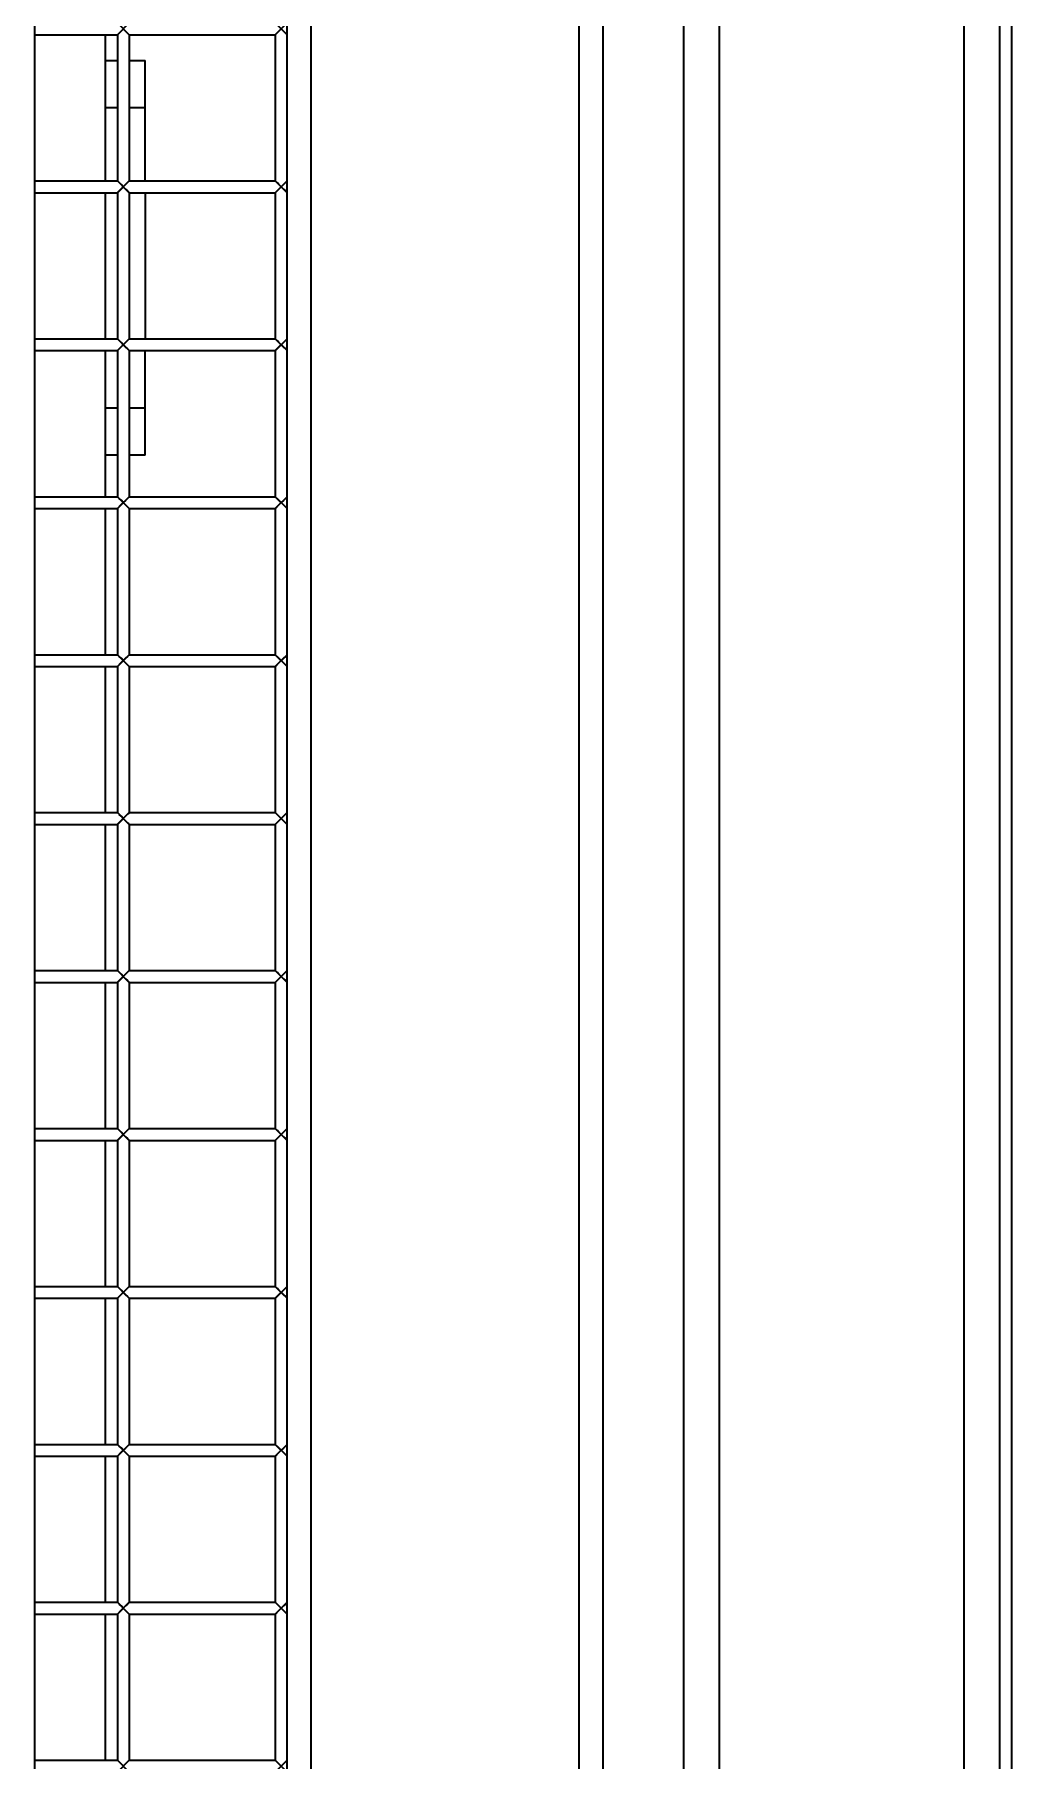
# Model space of a CAD drawing. Header units: millimetres. Extents: x 32496 to 166256, y 3504 to 23939.
# Drawn here: x 98411.8 to 98659.3, y 20378.4 to 20815.6 of the extents above; entities that cross this region are included whole.
import ezdxf

# ---------------------------------------------------------------- set-up
doc = ezdxf.new("R2010")
doc.units = ezdxf.units.MM
doc.layers.get('0').update_dxf_attribs({"lineweight": 35})

# ---------------------------------------------------------------- blocks, each defined once
blk = doc.blocks.new('8-1250')
at = {"linetype": 'Continuous'}
for p, q in [((-1377.63, -34671.29), (-1377.63, -32152.29)), ((-1315.63, -34671.29), (-1315.63, -32152.29)), ((-1306.63, -32152.29), (-1306.63, -34671.29)), ((-1303.63, -32152.29), (-1303.63, -34671.29)), ((-1386.63, -34591.29), (-1386.63, -32232.29)), ((-1481.13, -32251.79), (-1481.13, -34571.79)), ((-1413.13, -34571.79), (-1413.13, -32251.79)), ((-1407.13, -32251.79), (-1407.13, -34571.79)), ((-1551.13, -33362.79), (-1551.13, -34431.79)), ((-1487.13, -34414.79), (-1487.13, -33511.79)), ((-1530.13, -33941.79), (-1527.13, -33944.79)), ((-1530.13, -33944.79), (-1527.13, -33941.79)), ((-1490.13, -33941.79), (-1487.13, -33944.79)), ((-1490.13, -33944.79), (-1487.13, -33941.79)), ((-1551.13, -33944.79), (-1530.13, -33944.79)), ((-1533.13, -33981.79), (-1533.13, -33944.79)), ((-1530.13, -33944.79), (-1530.13, -33981.79)), ((-1527.13, -33944.79), (-1490.13, -33944.79)), ((-1527.13, -33944.79), (-1527.13, -33981.79)), ((-1490.13, -33944.79), (-1490.13, -33981.79)), ((-1533.13, -33951.29), (-1530.13, -33951.29)), ((-1527.13, -33951.29), (-1523.13, -33951.29)), ((-1523.13, -33981.79), (-1523.13, -33951.29)), ((-1530.13, -33963.29), (-1533.13, -33963.29)), ((-1523.13, -33963.29), (-1527.13, -33963.29)), ((-1551.13, -33981.79), (-1530.13, -33981.79)), ((-1551.13, -33984.79), (-1530.13, -33984.79)), ((-1533.13, -34021.79), (-1533.13, -33984.79)), ((-1530.13, -33981.79), (-1527.13, -33984.79)), ((-1530.13, -33984.79), (-1527.13, -33981.79)), ((-1530.13, -33984.79), (-1530.13, -34021.79)), ((-1530.01, -33984.67), (-1529.22, -33983.88)), ((-1529.22, -33983.88), (-1528.63, -33983.29)), ((-1527.13, -33981.79), (-1490.13, -33981.79)), ((-1527.13, -33984.79), (-1490.13, -33984.79)), ((-1527.13, -33984.79), (-1527.13, -34021.79)), ((-1523.13, -33984.79), (-1523.13, -34021.79)), ((-1490.13, -33981.79), (-1487.13, -33984.79)), ((-1490.13, -33984.79), (-1487.13, -33981.79)), ((-1490.13, -33984.79), (-1490.13, -34021.79)), ((-1490.01, -33984.67), (-1489.22, -33983.88)), ((-1489.22, -33983.88), (-1488.63, -33983.29)), ((-1551.13, -34021.79), (-1530.13, -34021.79)), ((-1551.13, -34024.79), (-1530.13, -34024.79)), ((-1533.13, -34061.79), (-1533.13, -34024.79)), ((-1530.13, -34021.79), (-1527.13, -34024.79)), ((-1530.13, -34024.79), (-1527.13, -34021.79)), ((-1530.13, -34024.79), (-1530.13, -34061.79)), ((-1530.01, -34024.67), (-1529.22, -34023.88)), ((-1529.22, -34023.88), (-1528.63, -34023.29)), ((-1527.13, -34021.79), (-1490.13, -34021.79)), ((-1527.13, -34024.79), (-1490.13, -34024.79)), ((-1527.13, -34024.79), (-1527.13, -34061.79)), ((-1523.13, -34051.29), (-1523.13, -34024.79)), ((-1490.13, -34021.79), (-1487.13, -34024.79)), ((-1490.13, -34024.79), (-1487.13, -34021.79)), ((-1490.13, -34024.79), (-1490.13, -34061.79)), ((-1490.01, -34024.67), (-1489.22, -34023.88)), ((-1489.22, -34023.88), (-1488.63, -34023.29)), ((-1533.13, -34039.29), (-1530.13, -34039.29)), ((-1527.13, -34039.29), (-1523.13, -34039.29)), ((-1530.13, -34051.29), (-1533.13, -34051.29)), ((-1523.13, -34051.29), (-1527.13, -34051.29)), ((-1551.13, -34061.79), (-1530.13, -34061.79)), ((-1530.13, -34061.79), (-1527.13, -34064.79)), ((-1530.13, -34064.79), (-1527.13, -34061.79)), ((-1530.01, -34064.67), (-1529.22, -34063.88)), ((-1529.22, -34063.88), (-1528.63, -34063.29)), ((-1527.13, -34061.79), (-1490.13, -34061.79)), ((-1490.13, -34061.79), (-1487.13, -34064.79)), ((-1490.13, -34064.79), (-1487.13, -34061.79)), ((-1490.01, -34064.67), (-1489.22, -34063.88)), ((-1489.22, -34063.88), (-1488.63, -34063.29)), ((-1551.13, -34064.79), (-1530.13, -34064.79)), ((-1533.13, -34101.79), (-1533.13, -34064.79)), ((-1530.13, -34064.79), (-1530.13, -34101.79)), ((-1527.13, -34064.79), (-1490.13, -34064.79)), ((-1527.13, -34064.79), (-1527.13, -34101.79)), ((-1490.13, -34064.79), (-1490.13, -34101.79)), ((-1551.13, -34101.79), (-1530.13, -34101.79)), ((-1530.13, -34101.79), (-1527.13, -34104.79)), ((-1530.13, -34104.79), (-1527.13, -34101.79)), ((-1529.22, -34103.88), (-1528.63, -34103.29)), ((-1527.13, -34101.79), (-1490.13, -34101.79)), ((-1490.13, -34101.79), (-1487.13, -34104.79)), ((-1490.13, -34104.79), (-1487.13, -34101.79)), ((-1489.22, -34103.88), (-1488.63, -34103.29)), ((-1551.13, -34104.79), (-1530.13, -34104.79)), ((-1533.13, -34141.79), (-1533.13, -34104.79)), ((-1530.13, -34104.79), (-1530.13, -34141.79)), ((-1530.01, -34104.67), (-1529.22, -34103.88)), ((-1527.13, -34104.79), (-1490.13, -34104.79)), ((-1527.13, -34104.79), (-1527.13, -34141.79)), ((-1490.13, -34104.79), (-1490.13, -34141.79)), ((-1490.01, -34104.67), (-1489.22, -34103.88)), ((-1551.13, -34141.79), (-1530.13, -34141.79)), ((-1530.13, -34141.79), (-1527.13, -34144.79)), ((-1530.13, -34144.79), (-1527.13, -34141.79)), ((-1527.13, -34141.79), (-1490.13, -34141.79)), ((-1490.13, -34141.79), (-1487.13, -34144.79)), ((-1490.13, -34144.79), (-1487.13, -34141.79)), ((-1551.13, -34144.79), (-1530.13, -34144.79)), ((-1533.13, -34181.79), (-1533.13, -34144.79)), ((-1530.13, -34144.79), (-1530.13, -34181.79)), ((-1530.01, -34144.67), (-1529.22, -34143.88)), ((-1529.22, -34143.88), (-1528.63, -34143.29)), ((-1527.13, -34144.79), (-1490.13, -34144.79)), ((-1527.13, -34144.79), (-1527.13, -34181.79)), ((-1490.13, -34144.79), (-1490.13, -34181.79)), ((-1490.01, -34144.67), (-1489.22, -34143.88)), ((-1489.22, -34143.88), (-1488.63, -34143.29)), ((-1551.13, -34181.79), (-1530.13, -34181.79)), ((-1530.13, -34181.79), (-1527.13, -34184.79)), ((-1530.13, -34184.79), (-1527.13, -34181.79)), ((-1527.13, -34181.79), (-1490.13, -34181.79)), ((-1490.13, -34181.79), (-1487.13, -34184.79)), ((-1490.13, -34184.79), (-1487.13, -34181.79)), ((-1551.13, -34184.79), (-1530.13, -34184.79)), ((-1533.13, -34221.79), (-1533.13, -34184.79)), ((-1530.13, -34184.79), (-1530.13, -34221.79)), ((-1530.01, -34184.67), (-1529.22, -34183.88)), ((-1529.22, -34183.88), (-1528.63, -34183.29)), ((-1527.13, -34184.79), (-1490.13, -34184.79)), ((-1527.13, -34184.79), (-1527.13, -34221.79)), ((-1490.13, -34184.79), (-1490.13, -34221.79)), ((-1490.01, -34184.67), (-1489.22, -34183.88)), ((-1489.22, -34183.88), (-1488.63, -34183.29)), ((-1551.13, -34221.79), (-1530.13, -34221.79)), ((-1551.13, -34224.79), (-1530.13, -34224.79)), ((-1533.13, -34261.79), (-1533.13, -34224.79)), ((-1530.13, -34221.79), (-1527.13, -34224.79)), ((-1530.13, -34224.79), (-1527.13, -34221.79)), ((-1530.13, -34224.79), (-1530.13, -34261.79)), ((-1530.01, -34224.67), (-1529.22, -34223.88)), ((-1529.22, -34223.88), (-1528.63, -34223.29)), ((-1527.13, -34221.79), (-1490.13, -34221.79)), ((-1527.13, -34224.79), (-1490.13, -34224.79)), ((-1527.13, -34224.79), (-1527.13, -34261.79)), ((-1490.13, -34221.79), (-1487.13, -34224.79)), ((-1490.13, -34224.79), (-1487.13, -34221.79)), ((-1490.13, -34224.79), (-1490.13, -34261.79)), ((-1490.01, -34224.67), (-1489.22, -34223.88)), ((-1489.22, -34223.88), (-1488.63, -34223.29)), ((-1551.13, -34261.79), (-1530.13, -34261.79)), ((-1551.13, -34264.79), (-1530.13, -34264.79)), ((-1533.13, -34301.79), (-1533.13, -34264.79)), ((-1530.13, -34261.79), (-1527.13, -34264.79)), ((-1530.13, -34264.79), (-1527.13, -34261.79)), ((-1530.13, -34264.79), (-1530.13, -34301.79)), ((-1530.01, -34264.67), (-1529.22, -34263.88)), ((-1529.22, -34263.88), (-1528.63, -34263.29)), ((-1527.13, -34261.79), (-1490.13, -34261.79)), ((-1527.13, -34264.79), (-1490.13, -34264.79)), ((-1527.13, -34264.79), (-1527.13, -34301.79)), ((-1490.13, -34261.79), (-1487.13, -34264.79)), ((-1490.13, -34264.79), (-1487.13, -34261.79)), ((-1490.13, -34264.79), (-1490.13, -34301.79)), ((-1490.01, -34264.67), (-1489.22, -34263.88)), ((-1489.22, -34263.88), (-1488.63, -34263.29)), ((-1551.13, -34301.79), (-1530.13, -34301.79)), ((-1551.13, -34304.79), (-1530.13, -34304.79)), ((-1533.13, -34341.79), (-1533.13, -34304.79)), ((-1530.13, -34301.79), (-1527.13, -34304.79)), ((-1530.13, -34304.79), (-1527.13, -34301.79)), ((-1530.13, -34304.79), (-1530.13, -34341.79)), ((-1530.01, -34304.67), (-1529.22, -34303.88)), ((-1529.22, -34303.88), (-1528.63, -34303.29)), ((-1527.13, -34301.79), (-1490.13, -34301.79)), ((-1527.13, -34304.79), (-1490.13, -34304.79)), ((-1527.13, -34304.79), (-1527.13, -34341.79)), ((-1490.13, -34301.79), (-1487.13, -34304.79)), ((-1490.13, -34304.79), (-1487.13, -34301.79)), ((-1490.13, -34304.79), (-1490.13, -34341.79)), ((-1490.01, -34304.67), (-1489.22, -34303.88)), ((-1489.22, -34303.88), (-1488.63, -34303.29)), ((-1551.13, -34341.79), (-1530.13, -34341.79)), ((-1530.13, -34341.79), (-1527.13, -34344.79)), ((-1530.13, -34344.79), (-1527.13, -34341.79)), ((-1530.01, -34344.67), (-1529.22, -34343.88)), ((-1529.22, -34343.88), (-1528.63, -34343.29)), ((-1527.13, -34341.79), (-1490.13, -34341.79)), ((-1490.13, -34341.79), (-1487.13, -34344.79)), ((-1490.13, -34344.79), (-1487.13, -34341.79)), ((-1490.01, -34344.67), (-1489.22, -34343.88)), ((-1489.22, -34343.88), (-1488.63, -34343.29)), ((-1551.13, -34344.79), (-1530.13, -34344.79)), ((-1533.13, -34381.79), (-1533.13, -34344.79)), ((-1530.13, -34344.79), (-1530.13, -34381.79)), ((-1527.13, -34344.79), (-1490.13, -34344.79)), ((-1527.13, -34344.79), (-1527.13, -34381.79)), ((-1490.13, -34344.79), (-1490.13, -34381.79)), ((-1551.13, -34381.79), (-1530.13, -34381.79)), ((-1530.13, -34381.79), (-1527.13, -34384.79)), ((-1530.13, -34384.79), (-1527.13, -34381.79)), ((-1527.13, -34381.79), (-1490.13, -34381.79)), ((-1490.13, -34381.79), (-1487.13, -34384.79)), ((-1490.13, -34384.79), (-1487.13, -34381.79))]:
    blk.add_line(p, q, dxfattribs=at)
for points in [[(-1528.63, -33983.29), (-1529.21, -33982.7), (-1529.69, -33982.23)], [(-1527.24, -33981.9), (-1527.56, -33982.22), (-1528.05, -33982.71), (-1528.63, -33983.29)], [(-1528.63, -33983.29), (-1528.04, -33983.88), (-1527.57, -33984.35), (-1527.24, -33984.67)], [(-1488.63, -33983.29), (-1489.21, -33982.7), (-1489.69, -33982.23)], [(-1487.24, -33981.9), (-1487.56, -33982.22), (-1488.05, -33982.71), (-1488.63, -33983.29)], [(-1488.63, -33983.29), (-1488.04, -33983.88), (-1487.57, -33984.35), (-1487.24, -33984.67)], [(-1528.63, -34023.29), (-1529.21, -34022.7), (-1529.69, -34022.23)], [(-1527.24, -34021.9), (-1527.56, -34022.22), (-1528.05, -34022.71), (-1528.63, -34023.29)], [(-1528.63, -34023.29), (-1528.04, -34023.88), (-1527.57, -34024.35), (-1527.24, -34024.67)], [(-1488.63, -34023.29), (-1489.21, -34022.7), (-1489.69, -34022.23)], [(-1487.24, -34021.9), (-1487.56, -34022.22), (-1488.05, -34022.71), (-1488.63, -34023.29)], [(-1488.63, -34023.29), (-1488.04, -34023.88), (-1487.57, -34024.35), (-1487.24, -34024.67)], [(-1528.63, -34063.29), (-1529.21, -34062.7), (-1529.69, -34062.23)], [(-1527.24, -34061.9), (-1527.56, -34062.22), (-1528.05, -34062.71), (-1528.63, -34063.29)], [(-1528.63, -34063.29), (-1528.04, -34063.88), (-1527.57, -34064.35), (-1527.24, -34064.67)], [(-1488.63, -34063.29), (-1489.21, -34062.7), (-1489.69, -34062.23)], [(-1487.24, -34061.9), (-1487.56, -34062.22), (-1488.05, -34062.71), (-1488.63, -34063.29)], [(-1488.63, -34063.29), (-1488.04, -34063.88), (-1487.57, -34064.35), (-1487.24, -34064.67)], [(-1528.63, -34103.29), (-1529.21, -34102.7), (-1529.69, -34102.23)], [(-1527.24, -34101.9), (-1527.56, -34102.22), (-1528.05, -34102.71), (-1528.63, -34103.29)], [(-1528.63, -34103.29), (-1528.04, -34103.88), (-1527.57, -34104.35), (-1527.24, -34104.67)], [(-1488.63, -34103.29), (-1489.21, -34102.7), (-1489.69, -34102.23)], [(-1487.24, -34101.9), (-1487.56, -34102.22), (-1488.05, -34102.71), (-1488.63, -34103.29)], [(-1488.63, -34103.29), (-1488.04, -34103.88), (-1487.57, -34104.35), (-1487.24, -34104.67)], [(-1528.63, -34143.29), (-1529.21, -34142.7), (-1529.69, -34142.23)], [(-1527.24, -34141.9), (-1527.56, -34142.22), (-1528.05, -34142.71), (-1528.63, -34143.29)], [(-1488.63, -34143.29), (-1489.21, -34142.7), (-1489.69, -34142.23)], [(-1487.24, -34141.9), (-1487.56, -34142.22), (-1488.05, -34142.71), (-1488.63, -34143.29)], [(-1528.63, -34143.29), (-1528.04, -34143.88), (-1527.57, -34144.35), (-1527.24, -34144.67)], [(-1488.63, -34143.29), (-1488.04, -34143.88), (-1487.57, -34144.35), (-1487.24, -34144.67)], [(-1528.63, -34183.29), (-1529.21, -34182.7), (-1529.69, -34182.23)], [(-1527.24, -34181.9), (-1527.56, -34182.22), (-1528.05, -34182.71), (-1528.63, -34183.29)], [(-1488.63, -34183.29), (-1489.21, -34182.7), (-1489.69, -34182.23)], [(-1487.24, -34181.9), (-1487.56, -34182.22), (-1488.05, -34182.71), (-1488.63, -34183.29)], [(-1528.63, -34183.29), (-1528.04, -34183.88), (-1527.57, -34184.35), (-1527.24, -34184.67)], [(-1488.63, -34183.29), (-1488.04, -34183.88), (-1487.57, -34184.35), (-1487.24, -34184.67)], [(-1528.63, -34223.29), (-1529.21, -34222.7), (-1529.69, -34222.23)], [(-1527.24, -34221.9), (-1527.56, -34222.22), (-1528.05, -34222.71), (-1528.63, -34223.29)], [(-1528.63, -34223.29), (-1528.04, -34223.88), (-1527.57, -34224.35), (-1527.24, -34224.67)], [(-1488.63, -34223.29), (-1489.21, -34222.7), (-1489.69, -34222.23)], [(-1487.24, -34221.9), (-1487.56, -34222.22), (-1488.05, -34222.71), (-1488.63, -34223.29)], [(-1488.63, -34223.29), (-1488.04, -34223.88), (-1487.57, -34224.35), (-1487.24, -34224.67)], [(-1528.63, -34263.29), (-1529.21, -34262.7), (-1529.69, -34262.23)], [(-1527.24, -34261.9), (-1527.56, -34262.22), (-1528.05, -34262.71), (-1528.63, -34263.29)], [(-1528.63, -34263.29), (-1528.04, -34263.88), (-1527.57, -34264.35), (-1527.24, -34264.67)], [(-1488.63, -34263.29), (-1489.21, -34262.7), (-1489.69, -34262.23)], [(-1487.24, -34261.9), (-1487.56, -34262.22), (-1488.05, -34262.71), (-1488.63, -34263.29)], [(-1488.63, -34263.29), (-1488.04, -34263.88), (-1487.57, -34264.35), (-1487.24, -34264.67)], [(-1528.63, -34303.29), (-1529.21, -34302.7), (-1529.69, -34302.23)], [(-1527.24, -34301.9), (-1527.56, -34302.22), (-1528.05, -34302.71), (-1528.63, -34303.29)], [(-1528.63, -34303.29), (-1528.04, -34303.88), (-1527.57, -34304.35), (-1527.24, -34304.67)], [(-1488.63, -34303.29), (-1489.21, -34302.7), (-1489.69, -34302.23)], [(-1487.24, -34301.9), (-1487.56, -34302.22), (-1488.05, -34302.71), (-1488.63, -34303.29)], [(-1488.63, -34303.29), (-1488.04, -34303.88), (-1487.57, -34304.35), (-1487.24, -34304.67)], [(-1528.63, -34343.29), (-1529.21, -34342.7), (-1529.69, -34342.23)], [(-1527.24, -34341.9), (-1527.56, -34342.22), (-1528.05, -34342.71), (-1528.63, -34343.29)], [(-1528.63, -34343.29), (-1528.04, -34343.88), (-1527.57, -34344.35), (-1527.24, -34344.67)], [(-1488.63, -34343.29), (-1489.21, -34342.7), (-1489.69, -34342.23)], [(-1487.24, -34341.9), (-1487.56, -34342.22), (-1488.05, -34342.71), (-1488.63, -34343.29)], [(-1488.63, -34343.29), (-1488.04, -34343.88), (-1487.57, -34344.35), (-1487.24, -34344.67)]]:
    blk.add_lwpolyline(points, dxfattribs=at)

msp = doc.modelspace()

# ---------------------------------------------------------------- block references
at = {"color": 6}
msp.add_blockref('8-1250', (99962.893, 54760.291), dxfattribs=at)

doc.saveas('drawing.dxf')
